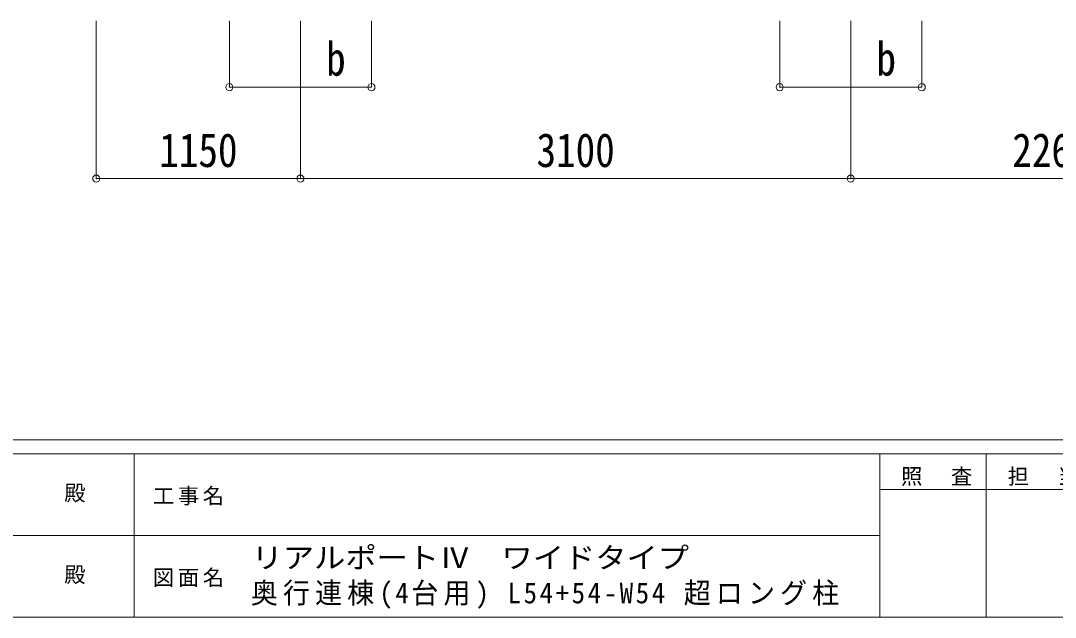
# Model space of a CAD drawing. Units: millimetres at full size, sheet at 1:40. Extents: x -11181 to 11305, y -7804 to 7716.
# Drawn here: x -1176 to 4652, y -7804 to -4443 of the extents above; entities that cross this region are included whole.
import ezdxf
from ezdxf.enums import TextEntityAlignment as Align

# ---------------------------------------------------------------- set-up
doc = ezdxf.new("R2010")
doc.units = ezdxf.units.MM
doc.header["$LTSCALE"] = 40
doc.header["$PDMODE"] = 32
doc.header["$PDSIZE"] = 40
doc.layers.add('0-A_寸法', color=6, linetype='Continuous', lineweight=9)
doc.layers.add('F-0_240', color=7, linetype='Continuous', lineweight=9)
doc.styles.add('ＭＳ ゴシック', font='')
doc.styles.get('ＭＳ ゴシック').set_extended_font_data('MS Gothic')

msp = doc.modelspace()

# ---------------------------------------------------------------- linework, layer by layer
at = {"layer": '0-A_寸法'}
for p, q in [((-750.11, -5332.3), (-750.11, -4442.91)), ((-0.11, -4817.32), (-0.11, -4442.91)), ((399.89, -5332.3), (399.89, -4442.91)), ((799.89, -4817.32), (799.89, -4442.91)), ((3099.89, -4817.32), (3099.89, -4442.91)), ((3499.89, -5332.3), (3499.89, -4442.91)), ((-0.11, -4817.32), (799.89, -4817.32)), ((-750.11, -5332.3), (399.89, -5332.3)), ((399.89, -5332.3), (3499.89, -5332.3)), ((3499.89, -5332.3), (5759.89, -5332.3))]:
    msp.add_line(p, q, dxfattribs=at)
msp.add_lwpolyline([(3099.89, -4817.32), (3899.89, -4817.32), (3899.89, -4442.91)], dxfattribs=at)
for p in [(-0.11, -4817.32), (799.89, -4817.32), (3099.89, -4817.32), (3899.89, -4817.32), (-750.11, -5332.3), (399.89, -5332.3), (3499.89, -5332.3)]:
    msp.add_point(p, dxfattribs=at)
at = {"layer": 'F-0_240', "color": 5}
for p, q in [((-11180.61, -6803.54), (10739.39, -6803.54)), ((-11180.61, -6883.54), (7183.72, -6883.54)), ((-536.28, -6883.54), (-536.28, -7803.54)), ((3663.72, -6883.54), (3663.72, -7803.54)), ((4263.72, -6883.54), (4263.72, -7803.54)), ((3663.72, -7083.54), (6063.72, -7083.54)), ((-4536.28, -7343.54), (3663.72, -7343.54)), ((-11180.61, -7803.54), (10739.39, -7803.54))]:
    msp.add_line(p, q, dxfattribs=at)

# ---------------------------------------------------------------- texts
at = {"layer": '0-A_寸法', "color": 7, "style": 'ＭＳ ゴシック', "width": 0.85}
for s, p in [('b', (544.89, -4809.32)), ('b', (3644.89, -4809.32)), ('1150', (-395.11, -5324.3)), ('3100', (1729.89, -5324.3)), ('2260', (4409.89, -5324.3))]:
    msp.add_text(s, height=190.6, dxfattribs=at).set_placement(p, align=Align.BOTTOM_LEFT)
at = {"layer": 'F-0_240', "style": 'ＭＳ ゴシック'}
for p in [(-930.57, -7173.54), (-930.57, -7633.54)]:
    msp.add_text('殿', height=87.98, dxfattribs=at).set_placement(p, align=Align.BOTTOM_LEFT)
at = {"layer": 'F-0_240', "style": 'ＭＳ ゴシック', "width": 1.1}
msp.add_text('リアルポートⅣ\u3000ワイドタイプ', height=117.3, dxfattribs=at).set_placement((124.97, -7561.39), align=Align.BOTTOM_LEFT)
at = {"layer": 'F-0_240', "attachment_point": 7, "style": 'ＭＳ ゴシック'}
for s, insert, char_height in [('\\T1.17;照\u3000査', (3783.72, -7063.54), 87.98), ('\\T1.17;担\u3000当', (4383.72, -7063.54), 87.98), ('\\T1.17;工事名', (-430.81, -7173.54), 87.98), ('\\T1.17;図面名', (-430.81, -7633.54), 87.98), ('\\T1.19;\\W0.95;奥行連棟(4台用)\\~L54+54-W54\\~超ロング柱', (120.88, -7756.06), 117.3)]:
    msp.add_mtext(s, dxfattribs=dict(at, insert=insert, char_height=char_height))

doc.saveas('drawing.dxf')
